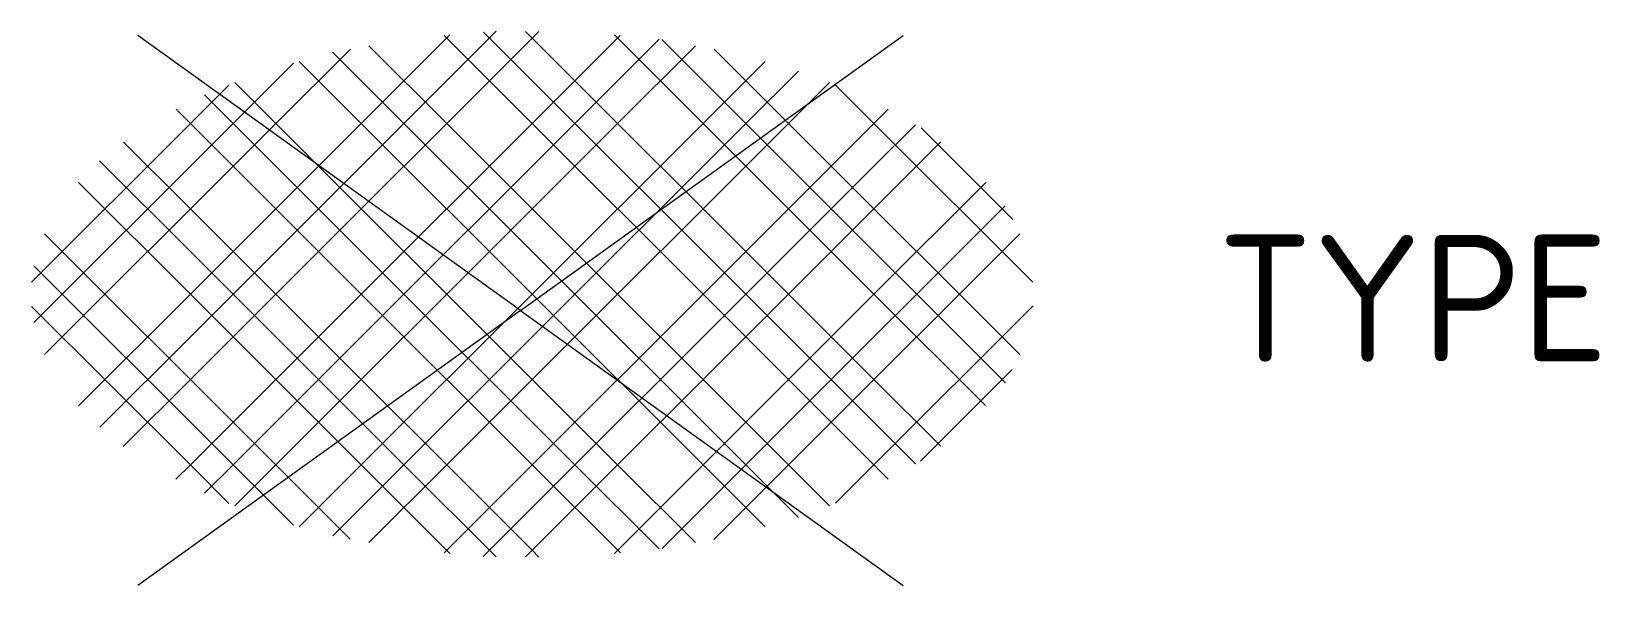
# Model space of a CAD drawing. Extents: x -2.23 to 3.95, y -1.07 to 1.12.
import ezdxf
from ezdxf.enums import TextEntityAlignment as Align

# ---------------------------------------------------------------- set-up
doc = ezdxf.new("R2010")
doc.units = 0
doc.header["$LTSCALE"] = 0.2
doc.styles.add('NLCS-ISO', font='NLCS-ISO.ttf')

msp = doc.modelspace()

# ---------------------------------------------------------------- linework, layer by layer
for p, q in [((-0.7577, 0.7577), (-0.394, 1.1214)), ((-0.2526, 0.9261), (-0.4449, 1.1184)), ((-0.2526, 1.0945), (-0.2793, 1.1212)), ((-0.2526, 1.0945), (-0.2259, 1.1211)), ((-1.2628, 0.7577), (-0.969, 1.0515)), ((-0.9261, 0.7577), (-0.5767, 1.1071)), ((-0.5893, 0.7577), (-0.8961, 1.0645)), ((-0.2526, 0.7577), (-0.5999, 1.1051)), ((-0.5893, 0.7577), (-0.2526, 1.0945)), ((-0.2526, 0.7577), (0.0947, 1.105)), ((0.0842, 0.7577), (-0.2526, 1.0945)), ((-0.0842, 0.7577), (0.2485, 1.0904)), ((0.421, 0.7577), (0.0716, 1.1071)), ((0.0842, 0.7577), (0.391, 1.0645)), ((0.421, 0.9261), (0.2584, 1.0886)), ((0.7577, 0.7577), (0.4643, 1.0511)), ((-1.4312, 0.7577), (-1.1931, 0.9959)), ((-0.9261, 0.7577), (-1.1706, 1.0022)), ((-0.9261, 0.9261), (-1.0391, 1.0391)), ((0.421, 0.7577), (0.6655, 1.0023)), ((0.5893, 0.7577), (0.7964, 0.9648)), ((-1.5996, 0.7577), (-1.448, 0.9093)), ((-1.4312, 0.7577), (-1.544, 0.8705)), ((-1.2628, 0.7577), (-1.4241, 0.919)), ((-0.7577, 0.7577), (-0.9261, 0.9261)), ((-0.0842, 0.7577), (-0.2526, 0.9261)), ((0.5893, 0.7577), (0.421, 0.9261)), ((0.7577, 0.7577), (0.9191, 0.9191)), ((1.0945, 0.7577), (0.9427, 0.9095)), ((-1.5996, 0.7577), (-1.6559, 0.814)), ((1.0945, 0.7577), (1.151, 0.8143)), ((-2.2261, 0.1313), (-1.5996, 0.7577)), ((-1.5996, 0.0842), (-0.9261, 0.7577)), ((-1.5996, 0.421), (-1.2628, 0.7577)), ((-1.5996, 0.5893), (-1.4312, 0.7577)), ((-0.9261, 0.0842), (-1.5996, 0.7577)), ((-0.9261, 0.2526), (-1.4312, 0.7577)), ((-0.9261, 0.421), (-1.2628, 0.7577)), ((-0.9261, 0.0842), (-0.2526, 0.7577)), ((-0.9261, 0.421), (-0.5893, 0.7577)), ((-0.9261, 0.5893), (-0.7577, 0.7577)), ((-0.2526, 0.0842), (-0.9261, 0.7577)), ((-0.2526, 0.2526), (-0.7577, 0.7577)), ((-0.2526, 0.421), (-0.5893, 0.7577)), ((-0.2526, 0.0842), (0.421, 0.7577)), ((-0.2526, 0.421), (0.0842, 0.7577)), ((-0.2526, 0.5893), (-0.0842, 0.7577)), ((0.421, 0.0842), (-0.2526, 0.7577)), ((0.421, 0.2526), (-0.0842, 0.7577)), ((0.421, 0.421), (0.0842, 0.7577)), ((0.421, 0.0842), (1.0945, 0.7577)), ((0.421, 0.421), (0.7577, 0.7577)), ((0.421, 0.5893), (0.5893, 0.7577)), ((1.0945, 0.0842), (0.421, 0.7577)), ((1.0945, 0.2526), (0.5893, 0.7577)), ((1.0945, 0.421), (0.7577, 0.7577)), ((1.7203, 0.1319), (1.0945, 0.7577)), ((1.0945, 0.5893), (1.2581, 0.753)), ((-1.5996, 0.421), (-1.8632, 0.6845)), ((1.0945, 0.421), (1.3583, 0.6848)), ((1.6411, 0.3795), (1.2804, 0.7402)), ((-2.1048, 0.0842), (-1.5996, 0.5893)), ((-1.5996, 0.2526), (-1.957, 0.6099)), ((-1.4312, 0.0842), (-0.9261, 0.5893)), ((-0.7577, 0.0842), (-0.2526, 0.5893)), ((-0.0842, 0.0842), (0.421, 0.5893)), ((0.5893, 0.0842), (1.0945, 0.5893)), ((-1.5996, 0.0842), (-2.0399, 0.5245)), ((1.0945, 0.0842), (1.5349, 0.5246)), ((1.2628, 0.0842), (1.6114, 0.4328)), ((-1.9364, 0.0842), (-1.5996, 0.421)), ((-1.2628, 0.0842), (-1.5996, 0.421)), ((-1.2628, 0.0842), (-0.9261, 0.421)), ((-0.5893, 0.0842), (-0.9261, 0.421)), ((-0.5893, 0.0842), (-0.2526, 0.421)), ((0.0842, 0.0842), (-0.2526, 0.421)), ((0.0842, 0.0842), (0.421, 0.421)), ((0.7577, 0.0842), (0.421, 0.421)), ((0.7577, 0.0842), (1.0945, 0.421)), ((1.4312, 0.0842), (1.0945, 0.421)), ((-1.9364, 0.0842), (-2.1741, 0.322)), ((1.4312, 0.0842), (1.6688, 0.3218)), ((-1.4312, 0.0842), (-1.5996, 0.2526)), ((-0.7577, 0.0842), (-0.9261, 0.2526)), ((-0.0842, 0.0842), (-0.2526, 0.2526)), ((0.5893, 0.0842), (0.421, 0.2526)), ((1.2628, 0.0842), (1.0945, 0.2526)), ((-2.1048, 0.0842), (-2.2153, 0.1947)), ((-2.2158, -0.0269), (-2.1048, 0.0842)), ((-2.1738, -0.1533), (-1.9364, 0.0842)), ((-1.5996, -0.421), (-2.1048, 0.0842)), ((-2.0403, -0.3565), (-1.5996, 0.0842)), ((-1.5996, -0.2526), (-1.9364, 0.0842)), ((-1.5996, -0.5893), (-0.9261, 0.0842)), ((-1.5996, -0.2526), (-1.2628, 0.0842)), ((-1.5996, -0.0842), (-1.4312, 0.0842)), ((-0.9261, -0.5893), (-1.5996, 0.0842)), ((-0.9261, -0.421), (-1.4312, 0.0842)), ((-0.9261, -0.2526), (-1.2628, 0.0842)), ((-0.9261, -0.5893), (-0.2526, 0.0842)), ((-0.9261, -0.2526), (-0.5893, 0.0842)), ((-0.9261, -0.0842), (-0.7577, 0.0842)), ((-0.2526, -0.5893), (-0.9261, 0.0842)), ((-0.2526, -0.421), (-0.7577, 0.0842)), ((-0.2526, -0.2526), (-0.5893, 0.0842)), ((-0.2526, -0.5893), (0.421, 0.0842)), ((-0.2526, -0.2526), (0.0842, 0.0842)), ((-0.2526, -0.0842), (-0.0842, 0.0842)), ((0.421, -0.5893), (-0.2526, 0.0842)), ((0.421, -0.421), (-0.0842, 0.0842)), ((0.421, -0.2526), (0.0842, 0.0842)), ((0.421, -0.5893), (1.0945, 0.0842)), ((0.421, -0.2526), (0.7577, 0.0842)), ((0.421, -0.0842), (0.5893, 0.0842)), ((1.0945, -0.5893), (0.421, 0.0842)), ((1.0945, -0.421), (0.5893, 0.0842)), ((1.0945, -0.2526), (0.7577, 0.0842)), ((1.0945, -0.2526), (1.4312, 0.0842)), ((1.0945, -0.0842), (1.2628, 0.0842)), ((1.5346, -0.356), (1.0945, 0.0842)), ((1.6125, -0.2655), (1.2628, 0.0842)), ((1.6692, -0.1538), (1.4312, 0.0842)), ((-1.5996, -0.5893), (-2.2249, 0.036)), ((1.0945, -0.5893), (1.7217, 0.0379)), ((-1.9563, -0.4409), (-1.5996, -0.0842)), ((-1.4312, -0.5893), (-0.9261, -0.0842)), ((-0.7577, -0.5893), (-0.2526, -0.0842)), ((-0.0842, -0.5893), (0.421, -0.0842)), ((0.5893, -0.5893), (1.0945, -0.0842)), ((1.2774, -0.5748), (1.6392, -0.213)), ((-1.8637, -0.5167), (-1.5996, -0.2526)), ((-1.2628, -0.5893), (-1.5996, -0.2526)), ((-1.2628, -0.5893), (-0.9261, -0.2526)), ((-0.5893, -0.5893), (-0.9261, -0.2526)), ((-0.5893, -0.5893), (-0.2526, -0.2526)), ((0.0842, -0.5893), (-0.2526, -0.2526)), ((0.0842, -0.5893), (0.421, -0.2526)), ((0.7577, -0.5893), (0.421, -0.2526)), ((0.7577, -0.5893), (1.0945, -0.2526)), ((1.3578, -0.5159), (1.0945, -0.2526)), ((-1.4312, -0.5893), (-1.5996, -0.421)), ((-0.7577, -0.5893), (-0.9261, -0.421)), ((-0.0842, -0.5893), (-0.2526, -0.421)), ((0.5893, -0.5893), (0.421, -0.421)), ((1.2587, -0.5852), (1.0945, -0.421)), ((-1.6564, -0.6461), (-1.5996, -0.5893)), ((-1.4476, -0.7413), (-1.5996, -0.5893)), ((-1.5434, -0.7015), (-1.4312, -0.5893)), ((-1.1931, -0.8275), (-1.4312, -0.5893)), ((-1.4245, -0.751), (-1.2628, -0.5893)), ((-0.9697, -0.8824), (-1.2628, -0.5893)), ((-1.1707, -0.834), (-0.9261, -0.5893)), ((-0.9261, -0.7577), (-0.7577, -0.5893)), ((-0.5767, -0.9387), (-0.9261, -0.5893)), ((-0.8961, -0.8961), (-0.5893, -0.5893)), ((-0.395, -0.9521), (-0.7577, -0.5893)), ((-0.5998, -0.9366), (-0.2526, -0.5893)), ((-0.2526, -0.9261), (-0.5893, -0.5893)), ((-0.2526, -0.9261), (0.0842, -0.5893)), ((-0.2526, -0.7577), (-0.0842, -0.5893)), ((0.0949, -0.9368), (-0.2526, -0.5893)), ((0.2476, -0.9211), (-0.0842, -0.5893)), ((0.0715, -0.9387), (0.421, -0.5893)), ((0.391, -0.8962), (0.0842, -0.5893)), ((0.421, -0.7577), (0.5893, -0.5893)), ((0.6654, -0.8338), (0.421, -0.5893)), ((0.4635, -0.8836), (0.7577, -0.5893)), ((0.7973, -0.7973), (0.5893, -0.5893)), ((0.9189, -0.7505), (0.7577, -0.5893)), ((0.9429, -0.7409), (1.0945, -0.5893)), ((1.1506, -0.6455), (1.0945, -0.5893)), ((-1.0381, -0.8697), (-0.9261, -0.7577)), ((-0.4458, -0.9509), (-0.2526, -0.7577)), ((0.2596, -0.919), (0.421, -0.7577)), ((-0.2792, -0.9527), (-0.2526, -0.9261)), ((-0.2257, -0.953), (-0.2526, -0.9261))]:
    msp.add_line(p, q)
at = {"ltscale": 0.1}
for q in [(-1.8068, 1.1052), (1.209, 1.1052), (-1.8068, -1.0659), (1.209, -1.0659)]:
    msp.add_line((-0.2989, 0.0196), q, dxfattribs=at)

# ---------------------------------------------------------------- texts
at = {"style": 'NLCS-ISO'}
msp.add_attdef('TYPE', text='', height=0.5, dxfattribs=at).set_placement((3.2184, 0.0681), align=Align.MIDDLE_CENTER)

doc.saveas('drawing.dxf')
